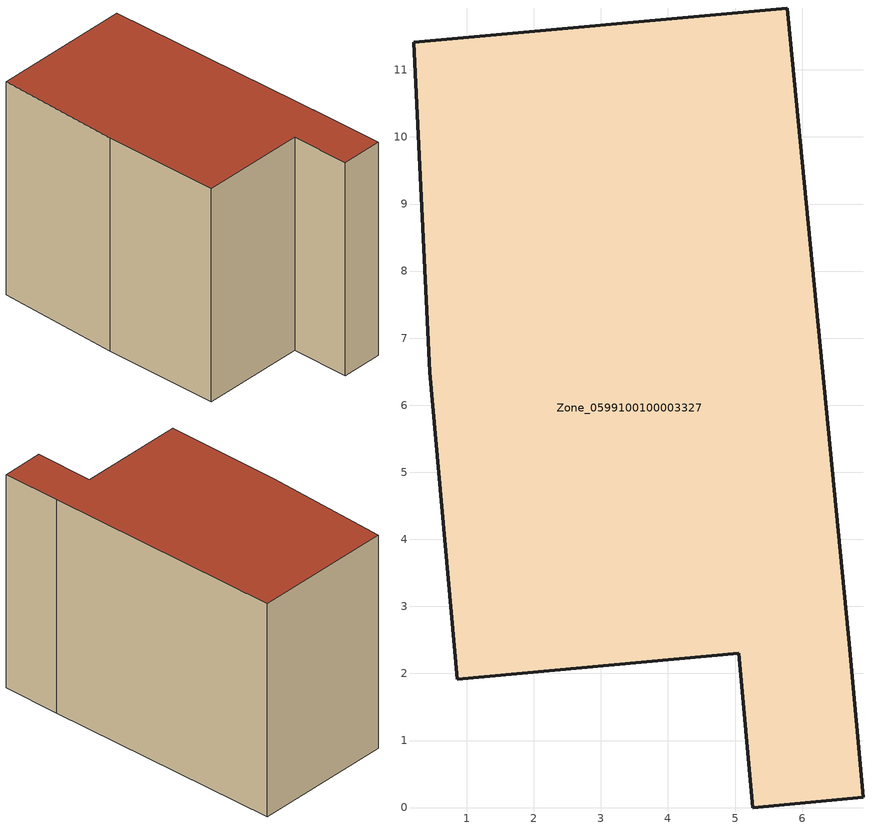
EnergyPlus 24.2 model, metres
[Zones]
Zone_0599100100003327
 floor ground (C_G): 0.44,6.49 0.2,11.41 5.78,11.92 6.7,2.44 6.91,0.15 5.26,0 5.05,2.3 0.86,1.92 z0
 wall outside (C_F): 6.7,2.44 5.78,11.92 0.2,11.41 0.44,6.49 0.86,1.92 5.05,2.3 5.26,0 6.91,0.15 6.7,2.44 z0:8.67
 roof outside (C_R): 0.44,6.49 0.86,1.92 5.05,2.3 5.26,0 6.91,0.15 6.7,2.44 5.78,11.92 0.2,11.41 z8.67
[BUILDING]
Pand.0599100100003327: North Axis=0; Terrain=City; Loads Convergence Tolerance Value=0.04; Temperature Convergence Tolerance Value=0.4; Solar Distribution=FullExterior; Maximum Number of Warmup Days=25; Minimum Number of Warmup Days=1
[Site:Location]
Rotterdam.The.Hague.AP_ZH_NLD Design_Conditions: Latitude=51.96; Longitude=4.45; Time Zone=1; Elevation=-4.5
[SITE:GROUNDTEMPERATURE:BUILDINGSURFACE]
18, 18, 18, 18, 18, 18, 18, 18, 18, 18, 18, 18
[MATERIAL] Thermal Absorptance=0.9; Solar Absorptance=0.7; Visible Absorptance=0.7
Name | Roughness | Thickness | Conductivity | Density | Specific Heat
G.TC.2006-2014 | MediumSmooth | 0.15 | 0.06 | 540 | 1210
F.TC.2006-2014 | Rough | 0.3 | 0.12 | 1920 | 840
R.TC.2006-2014 | MediumRough | 0.2 | 0.08 | 1500 | 1000
[CONSTRUCTION]
C_G: G.TC.2006-2014
C_F: F.TC.2006-2014
C_R: R.TC.2006-2014
[ZONE]
Zone_0599100100003327: Type=1; Multiplier=1; Ceiling Height=Autocalculate; Volume=Autocalculate; Floor Area=autocalculate; Part of Total Floor Area=Yes
[ZONEINFILTRATION:DESIGNFLOWRATE]
Infil_Zone_0599100100003327: Zone or ZoneList or Space or SpaceList=Zone_0599100100003327; Schedule=AlwaysOn; Design Flow Rate Calculation Method=Flow/Area; Flow Rate per Floor Area=0.0015; Constant Term Coefficient=1; Temperature Term Coefficient=0; Velocity Term Coefficient=0; Velocity Squared Term Coefficient=0
[HVACTEMPLATE:ZONE:IDEALLOADSAIRSYSTEM]
Zone_0599100100003327: Maximum Heating Supply Air Temperature=50; Minimum Cooling Supply Air Temperature=13; Maximum Heating Supply Air Humidity Ratio=0.0156; Minimum Cooling Supply Air Humidity Ratio=0.0077; Heating Limit=NoLimit; Cooling Limit=NoLimit; Dehumidification Control Type=ConstantSensibleHeatRatio; Cooling Sensible Heat Ratio=0.7; Dehumidification Setpoint=60; Humidification Control Type=None; Humidification Setpoint=30; Outdoor Air Method=None; Outdoor Air Flow Rate per Person=0.00944; Outdoor Air Flow Rate per Zone Floor Area=0; Outdoor Air Flow Rate per Zone=0; Demand Controlled Ventilation Type=None; Outdoor Air Economizer Type=NoEconomizer; Heat Recovery Type=None; Sensible Heat Recovery Effectiveness=0.7; Latent Heat Recovery Effectiveness=0.65
[ZONECONTROL:THERMOSTAT]
ThermostatControl_Zone_0599100100003327: Zone or ZoneList=Zone_0599100100003327; Control Type Schedule=DualSetpointControlType; Control 1=Thermostat_Zone_0599100100003327; Temperature Difference Between Cutout And Setpoint=0
[THERMOSTATSETPOINT:DUALSETPOINT]
Thermostat_Zone_0599100100003327: Heating Setpoint Temperature Schedule=HeatingSetpoint_Zone_0599100100003327; Cooling Setpoint Temperature Schedule=CoolingSetpoint_Zone_0599100100003327
[SCHEDULE:COMPACT]
HeatingSetpoint_Zone_0599100100003327: Through: 12/31, For: AllDays, Until: 24:00, 21
CoolingSetpoint_Zone_0599100100003327: Through: 12/31, For: AllDays, Until: 24:00, 24
DualSetpointControlType: Through: 12/31, For: AllDays, Until: 24:00, 4
AlwaysOn: Through: 12/31, For: AllDays, Until: 24:00, 1
